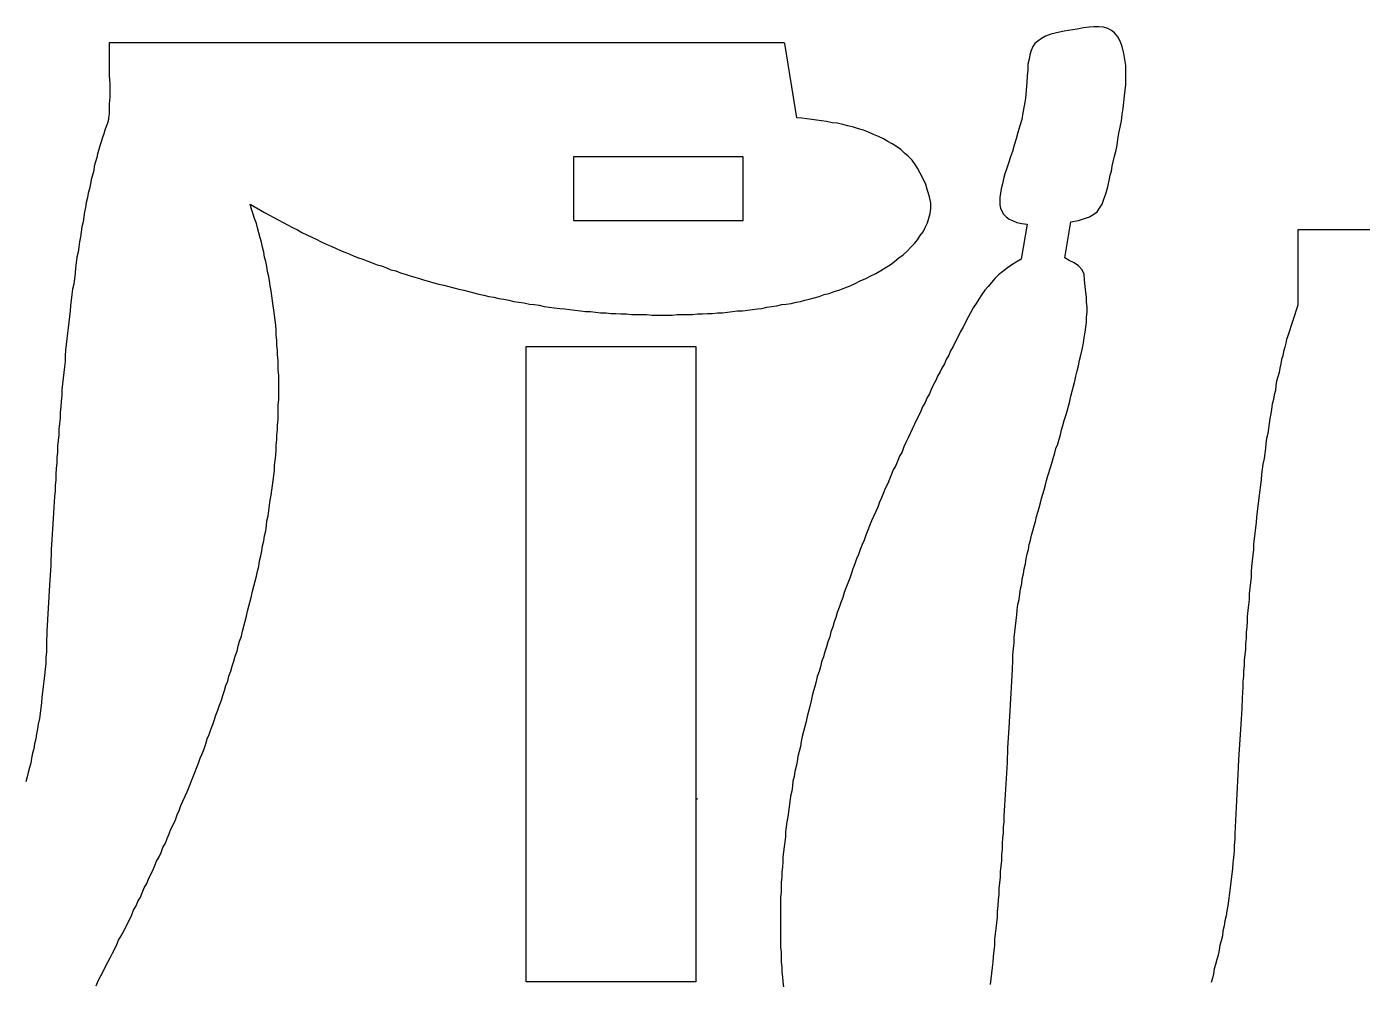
# Model space of a CAD drawing. Extents: x 11 to 591, y 39 to 419.
# Drawn here: x 71.6 to 125.2, y 71 to 109.3 of the extents above; entities that cross this region are included whole.
import ezdxf

# ---------------------------------------------------------------- set-up
doc = ezdxf.new("R2010")
doc.units = 0
doc.layers.get('0').update_dxf_attribs({"linetype": 'CONTINUOUS'})

msp = doc.modelspace()

# ---------------------------------------------------------------- linework, layer by layer
at = {"color": 3}
for p, q in [((114.390419, 109.305266), (114.190419, 109.280266)), ((114.590419, 109.305266), (114.390419, 109.305266)), ((114.765419, 109.280266), (114.590419, 109.305266)), ((112.290419, 108.830266), (112.140419, 108.730266)), ((112.440419, 108.930266), (112.290419, 108.830266)), ((112.665419, 109.005266), (112.440419, 108.930266)), ((112.890419, 109.055266), (112.665419, 109.005266)), ((113.190419, 109.130266), (112.890419, 109.055266)), ((113.715419, 109.205266), (113.190419, 109.130266)), ((113.965419, 109.255266), (113.715419, 109.205266)), ((114.190419, 109.280266), (113.965419, 109.255266)), ((114.940419, 109.230266), (114.765419, 109.280266)), ((115.090419, 109.155266), (114.940419, 109.230266)), ((115.215419, 109.055266), (115.090419, 109.155266)), ((115.340419, 108.905266), (115.215419, 109.055266)), ((115.440419, 108.730266), (115.340419, 108.905266)), ((101.965419, 108.655266), (74.890419, 108.655266)), ((74.890419, 108.655266), (74.890419, 108.530266)), ((74.890419, 108.530266), (74.890419, 108.355266)), ((74.890419, 108.355266), (74.890419, 107.905266)), ((101.990419, 108.630266), (101.965419, 108.655266)), ((102.465419, 105.655266), (101.990419, 108.630266)), ((111.865419, 108.355266), (111.815419, 108.180266)), ((111.940419, 108.505266), (111.865419, 108.355266)), ((112.015419, 108.630266), (111.940419, 108.505266)), ((112.140419, 108.730266), (112.015419, 108.630266)), ((115.515419, 108.505266), (115.440419, 108.730266)), ((115.590419, 108.230266), (115.515419, 108.505266)), ((115.640419, 107.905266), (115.590419, 108.230266)), ((74.890419, 107.905266), (74.890419, 107.630266)), ((111.790419, 108.005266), (111.740419, 107.805266)), ((111.740419, 107.805266), (111.740419, 107.580266)), ((111.815419, 108.180266), (111.790419, 108.005266)), ((115.665419, 107.755266), (115.640419, 107.905266)), ((115.665419, 107.580266), (115.665419, 107.755266)), ((74.890419, 107.630266), (74.890419, 107.330266)), ((74.890419, 107.330266), (74.915419, 107.030266)), ((111.715419, 107.330266), (111.690419, 107.055266)), ((111.740419, 107.580266), (111.715419, 107.330266)), ((115.665419, 107.405266), (115.665419, 107.580266)), ((115.665419, 107.205266), (115.665419, 107.405266)), ((115.665419, 106.980266), (115.665419, 107.205266)), ((74.915419, 107.030266), (74.915419, 106.755266)), ((74.915419, 106.755266), (74.915419, 106.480266)), ((111.665419, 106.755266), (111.640419, 106.430266)), ((111.690419, 107.055266), (111.665419, 106.755266)), ((115.615419, 106.530266), (115.640419, 106.755266)), ((115.640419, 106.755266), (115.665419, 106.980266)), ((74.915419, 106.480266), (74.890419, 106.205266)), ((74.890419, 106.205266), (74.890419, 105.980266)), ((111.590419, 106.130266), (111.540419, 105.855266)), ((111.640419, 106.430266), (111.590419, 106.130266)), ((115.565419, 106.030266), (115.590419, 106.280266)), ((115.590419, 106.280266), (115.615419, 106.530266)), ((74.865419, 105.580266), (74.815419, 105.430266)), ((74.890419, 105.805266), (74.865419, 105.655266)), ((74.865419, 105.655266), (74.865419, 105.580266)), ((74.890419, 105.980266), (74.890419, 105.805266)), ((102.665419, 105.630266), (102.465419, 105.655266)), ((102.865419, 105.605266), (102.665419, 105.630266)), ((103.065419, 105.580266), (102.865419, 105.605266)), ((103.265419, 105.555266), (103.065419, 105.580266)), ((103.465419, 105.530266), (103.265419, 105.555266)), ((111.490419, 105.580266), (111.415419, 105.330266)), ((111.540419, 105.855266), (111.490419, 105.580266)), ((115.490419, 105.530266), (115.515419, 105.780266)), ((115.515419, 105.780266), (115.565419, 106.030266)), ((74.715419, 105.155266), (74.665419, 105.005266)), ((74.765419, 105.305266), (74.715419, 105.155266)), ((74.815419, 105.430266), (74.765419, 105.305266)), ((103.665419, 105.505266), (103.465419, 105.530266)), ((103.890419, 105.455266), (103.665419, 105.505266)), ((104.090419, 105.430266), (103.890419, 105.455266)), ((104.315419, 105.380266), (104.090419, 105.430266)), ((104.515419, 105.330266), (104.315419, 105.380266)), ((104.740419, 105.280266), (104.515419, 105.330266)), ((104.940419, 105.205266), (104.740419, 105.280266)), ((105.140419, 105.155266), (104.940419, 105.205266)), ((105.340419, 105.080266), (105.140419, 105.155266)), ((105.540419, 104.980266), (105.340419, 105.080266)), ((111.340419, 105.055266), (111.265419, 104.805266)), ((111.415419, 105.330266), (111.340419, 105.055266)), ((115.340419, 104.780266), (115.390419, 105.030266)), ((115.390419, 105.030266), (115.440419, 105.280266)), ((115.440419, 105.280266), (115.490419, 105.530266)), ((74.515419, 104.530266), (74.465419, 104.380266)), ((74.565419, 104.680266), (74.515419, 104.530266)), ((74.615419, 104.855266), (74.565419, 104.680266)), ((74.665419, 105.005266), (74.615419, 104.855266)), ((105.740419, 104.905266), (105.540419, 104.980266)), ((105.940419, 104.805266), (105.740419, 104.905266)), ((106.115419, 104.705266), (105.940419, 104.805266)), ((106.290419, 104.605266), (106.115419, 104.705266)), ((106.465419, 104.505266), (106.290419, 104.605266)), ((106.640419, 104.380266), (106.465419, 104.505266)), ((111.190419, 104.555266), (111.115419, 104.305266)), ((111.265419, 104.805266), (111.190419, 104.555266)), ((115.265419, 104.305266), (115.315419, 104.555266)), ((115.315419, 104.555266), (115.340419, 104.780266)), ((74.390419, 104.055266), (74.340419, 103.880266)), ((74.415419, 104.205266), (74.390419, 104.055266)), ((74.465419, 104.380266), (74.415419, 104.205266)), ((106.790419, 104.230266), (106.640419, 104.380266)), ((106.940419, 104.105266), (106.790419, 104.230266)), ((107.090419, 103.955266), (106.940419, 104.105266)), ((107.215419, 103.780266), (107.090419, 103.955266)), ((111.040419, 104.080266), (110.965419, 103.830266)), ((111.115419, 104.305266), (111.040419, 104.080266)), ((115.165419, 103.880266), (115.215419, 104.105266)), ((115.215419, 104.105266), (115.265419, 104.305266)), ((74.265419, 103.530266), (74.215419, 103.355266)), ((74.290419, 103.705266), (74.265419, 103.530266)), ((74.340419, 103.880266), (74.290419, 103.705266)), ((107.315419, 103.630266), (107.215419, 103.780266)), ((107.415419, 103.430266), (107.315419, 103.630266)), ((107.540419, 103.205266), (107.415419, 103.430266)), ((110.815419, 103.405266), (110.765419, 103.205266)), ((110.890419, 103.630266), (110.815419, 103.405266)), ((110.965419, 103.830266), (110.890419, 103.630266)), ((115.040419, 103.355266), (115.090419, 103.505266)), ((115.090419, 103.505266), (115.115419, 103.705266)), ((115.115419, 103.705266), (115.165419, 103.880266)), ((74.140419, 103.005266), (74.090419, 102.805266)), ((74.165419, 103.180266), (74.140419, 103.005266)), ((74.215419, 103.355266), (74.165419, 103.180266)), ((107.640419, 102.980266), (107.540419, 103.205266)), ((107.715419, 102.730266), (107.640419, 102.980266)), ((110.715419, 103.005266), (110.665419, 102.805266)), ((110.765419, 103.205266), (110.715419, 103.005266)), ((114.865419, 102.605266), (114.940419, 102.880266)), ((114.940419, 102.880266), (115.015419, 103.205266)), ((115.015419, 103.205266), (115.040419, 103.355266)), ((74.015419, 102.455266), (73.965419, 102.255266)), ((74.040419, 102.630266), (74.015419, 102.455266)), ((74.090419, 102.805266), (74.040419, 102.630266)), ((107.790419, 102.480266), (107.715419, 102.730266)), ((107.840419, 102.230266), (107.790419, 102.480266)), ((110.640419, 102.630266), (110.615419, 102.455266)), ((110.615419, 102.455266), (110.615419, 102.305266)), ((110.665419, 102.805266), (110.640419, 102.630266)), ((114.715419, 102.180266), (114.790419, 102.380266)), ((114.790419, 102.380266), (114.865419, 102.605266)), ((73.890419, 101.880266), (73.865419, 101.680266)), ((73.940419, 102.055266), (73.890419, 101.880266)), ((73.965419, 102.255266), (73.940419, 102.055266)), ((80.590419, 101.980266), (80.540419, 102.180266)), ((80.540419, 102.180266), (81.115419, 101.855266)), ((80.665419, 101.780266), (80.590419, 101.980266)), ((81.115419, 101.855266), (81.290419, 101.755266)), ((107.765419, 101.630266), (107.815419, 101.805266)), ((107.815419, 101.805266), (107.840419, 102.005266)), ((107.840419, 102.005266), (107.840419, 102.230266)), ((110.615419, 102.305266), (110.615419, 102.155266)), ((110.615419, 102.155266), (110.640419, 102.030266)), ((110.640419, 102.030266), (110.690419, 101.905266)), ((110.690419, 101.905266), (110.765419, 101.780266)), ((114.390419, 101.780266), (114.515419, 101.880266)), ((114.515419, 101.880266), (114.615419, 102.030266)), ((114.615419, 102.030266), (114.715419, 102.180266)), ((73.790419, 101.280266), (73.765419, 101.080266)), ((73.840419, 101.480266), (73.790419, 101.280266)), ((73.865419, 101.680266), (73.840419, 101.480266)), ((80.715419, 101.605266), (80.665419, 101.780266)), ((80.790419, 101.405266), (80.715419, 101.605266)), ((80.840419, 101.230266), (80.790419, 101.405266)), ((81.290419, 101.755266), (81.490419, 101.655266)), ((81.490419, 101.655266), (81.665419, 101.555266)), ((81.665419, 101.555266), (81.865419, 101.455266)), ((81.865419, 101.455266), (82.040419, 101.355266)), ((82.040419, 101.355266), (82.240419, 101.255266)), ((107.615419, 101.255266), (107.715419, 101.430266)), ((107.715419, 101.430266), (107.765419, 101.630266)), ((110.765419, 101.780266), (110.865419, 101.680266)), ((110.865419, 101.680266), (110.990419, 101.580266)), ((110.990419, 101.580266), (111.115419, 101.530266)), ((111.115419, 101.530266), (111.290419, 101.455266)), ((111.290419, 101.455266), (111.490419, 101.405266)), ((111.715419, 101.380266), (111.465419, 99.980266)), ((111.490419, 101.405266), (111.715419, 101.380266)), ((113.215419, 100.030266), (113.465419, 101.480266)), ((113.465419, 101.480266), (113.765419, 101.530266)), ((113.765419, 101.530266), (114.015419, 101.605266)), ((114.015419, 101.605266), (114.215419, 101.680266)), ((114.215419, 101.680266), (114.390419, 101.780266)), ((73.740419, 100.880266), (73.690419, 100.680266)), ((73.765419, 101.080266), (73.740419, 100.880266)), ((80.890419, 101.030266), (80.840419, 101.230266)), ((80.940419, 100.830266), (80.890419, 101.030266)), ((80.990419, 100.655266), (80.940419, 100.830266)), ((82.240419, 101.255266), (82.440419, 101.155266)), ((82.440419, 101.155266), (82.615419, 101.055266)), ((82.615419, 101.055266), (82.815419, 100.955266)), ((82.815419, 100.955266), (83.015419, 100.855266)), ((83.015419, 100.855266), (83.190419, 100.780266)), ((83.190419, 100.780266), (83.390419, 100.680266)), ((107.190419, 100.605266), (107.315419, 100.755266)), ((107.315419, 100.755266), (107.415419, 100.930266)), ((107.415419, 100.930266), (107.540419, 101.080266)), ((107.540419, 101.080266), (107.615419, 101.255266)), ((129.740419, 101.155266), (122.565419, 101.155266)), ((122.565419, 101.155266), (122.565419, 98.130266)), ((73.640419, 100.255266), (73.590419, 100.055266)), ((73.665419, 100.455266), (73.640419, 100.255266)), ((73.690419, 100.680266), (73.665419, 100.455266)), ((81.040419, 100.455266), (80.990419, 100.655266)), ((81.090419, 100.255266), (81.040419, 100.455266)), ((81.115419, 100.055266), (81.090419, 100.255266)), ((83.390419, 100.680266), (83.590419, 100.580266)), ((83.590419, 100.580266), (83.790419, 100.505266)), ((83.790419, 100.505266), (83.990419, 100.405266)), ((83.990419, 100.405266), (84.165419, 100.330266)), ((84.165419, 100.330266), (84.340419, 100.255266)), ((84.340419, 100.255266), (84.540419, 100.180266)), ((106.740419, 100.155266), (106.890419, 100.305266)), ((106.890419, 100.305266), (107.040419, 100.455266)), ((107.040419, 100.455266), (107.190419, 100.605266)), ((73.565419, 99.830266), (73.540419, 99.630266)), ((73.590419, 100.055266), (73.565419, 99.830266)), ((81.165419, 99.880266), (81.115419, 100.055266)), ((81.215419, 99.680266), (81.165419, 99.880266)), ((81.240419, 99.480266), (81.215419, 99.680266)), ((84.540419, 100.180266), (84.715419, 100.105266)), ((84.715419, 100.105266), (84.890419, 100.030266)), ((84.890419, 100.030266), (85.065419, 99.980266)), ((85.065419, 99.980266), (85.265419, 99.905266)), ((85.265419, 99.905266), (85.440419, 99.830266)), ((85.440419, 99.830266), (85.640419, 99.755266)), ((85.640419, 99.755266), (85.815419, 99.705266)), ((85.815419, 99.705266), (86.015419, 99.630266)), ((106.015419, 99.630266), (106.215419, 99.755266)), ((106.215419, 99.755266), (106.390419, 99.880266)), ((106.390419, 99.880266), (106.565419, 100.030266)), ((106.565419, 100.030266), (106.740419, 100.155266)), ((111.090419, 99.755266), (110.915419, 99.630266)), ((111.265419, 99.855266), (111.090419, 99.755266)), ((111.465419, 99.980266), (111.265419, 99.855266)), ((113.390419, 99.930266), (113.215419, 100.030266)), ((113.590419, 99.830266), (113.390419, 99.930266)), ((113.765419, 99.705266), (113.590419, 99.830266)), ((113.915419, 99.555266), (113.765419, 99.705266)), ((73.490419, 99.205266), (73.465419, 98.980266)), ((73.515419, 99.405266), (73.490419, 99.205266)), ((73.540419, 99.630266), (73.515419, 99.405266)), ((81.290419, 99.280266), (81.240419, 99.480266)), ((81.315419, 99.105266), (81.290419, 99.280266)), ((86.015419, 99.630266), (86.190419, 99.555266)), ((86.190419, 99.555266), (86.390419, 99.505266)), ((86.390419, 99.505266), (86.565419, 99.430266)), ((86.565419, 99.430266), (86.765419, 99.380266)), ((86.765419, 99.380266), (86.965419, 99.305266)), ((86.965419, 99.305266), (87.140419, 99.255266)), ((87.140419, 99.255266), (87.340419, 99.205266)), ((87.340419, 99.205266), (87.540419, 99.130266)), ((87.540419, 99.130266), (87.740419, 99.080266)), ((105.015419, 99.105266), (105.240419, 99.205266)), ((105.240419, 99.205266), (105.440419, 99.305266)), ((105.440419, 99.305266), (105.640419, 99.405266)), ((105.640419, 99.405266), (105.840419, 99.530266)), ((105.840419, 99.530266), (106.015419, 99.630266)), ((110.415419, 99.205266), (110.290419, 99.055266)), ((110.565419, 99.355266), (110.415419, 99.205266)), ((110.740419, 99.480266), (110.565419, 99.355266)), ((110.915419, 99.630266), (110.740419, 99.480266)), ((113.990419, 99.380266), (113.915419, 99.555266)), ((114.015419, 99.130266), (113.990419, 99.380266)), ((114.040419, 98.880266), (114.015419, 99.130266)), ((73.415419, 98.780266), (73.390419, 98.555266)), ((73.465419, 98.980266), (73.415419, 98.780266)), ((81.340419, 98.905266), (81.315419, 99.105266)), ((81.390419, 98.705266), (81.340419, 98.905266)), ((81.415419, 98.505266), (81.390419, 98.705266)), ((87.740419, 99.080266), (87.915419, 99.030266)), ((87.915419, 99.030266), (88.115419, 98.980266)), ((88.115419, 98.980266), (88.315419, 98.930266)), ((88.315419, 98.930266), (88.515419, 98.880266)), ((88.515419, 98.880266), (88.715419, 98.830266)), ((88.715419, 98.830266), (88.915419, 98.780266)), ((88.915419, 98.780266), (89.115419, 98.730266)), ((89.115419, 98.730266), (89.315419, 98.680266)), ((89.315419, 98.680266), (89.515419, 98.630266)), ((89.515419, 98.630266), (89.715419, 98.580266)), ((89.715419, 98.580266), (89.915419, 98.530266)), ((103.565419, 98.555266), (103.765419, 98.605266)), ((103.765419, 98.605266), (103.965419, 98.680266)), ((103.965419, 98.680266), (104.190419, 98.755266)), ((104.190419, 98.755266), (104.390419, 98.830266)), ((104.390419, 98.830266), (104.615419, 98.905266)), ((104.615419, 98.905266), (104.815419, 99.005266)), ((104.815419, 99.005266), (105.015419, 99.105266)), ((110.015419, 98.730266), (109.890419, 98.555266)), ((110.140419, 98.880266), (110.015419, 98.730266)), ((110.290419, 99.055266), (110.140419, 98.880266)), ((114.065419, 98.655266), (114.040419, 98.880266)), ((114.090419, 98.455266), (114.065419, 98.655266)), ((73.340419, 98.105266), (73.315419, 97.905266)), ((73.365419, 98.330266), (73.340419, 98.105266)), ((73.390419, 98.555266), (73.365419, 98.330266)), ((81.440419, 98.305266), (81.415419, 98.505266)), ((81.465419, 98.105266), (81.440419, 98.305266)), ((81.490419, 97.930266), (81.465419, 98.105266)), ((89.915419, 98.530266), (90.115419, 98.480266)), ((90.115419, 98.480266), (90.315419, 98.455266)), ((90.315419, 98.455266), (90.515419, 98.405266)), ((90.515419, 98.405266), (90.715419, 98.380266)), ((90.715419, 98.380266), (90.915419, 98.330266)), ((90.915419, 98.330266), (91.115419, 98.280266)), ((91.115419, 98.280266), (91.315419, 98.255266)), ((91.315419, 98.255266), (91.515419, 98.230266)), ((91.515419, 98.230266), (91.740419, 98.180266)), ((91.740419, 98.180266), (91.940419, 98.155266)), ((91.940419, 98.155266), (92.140419, 98.130266)), ((92.140419, 98.130266), (92.340419, 98.080266)), ((92.340419, 98.080266), (92.540419, 98.055266)), ((92.540419, 98.055266), (92.740419, 98.030266)), ((101.065419, 98.005266), (101.265419, 98.055266)), ((101.265419, 98.055266), (101.465419, 98.080266)), ((101.465419, 98.080266), (101.665419, 98.105266)), ((101.665419, 98.105266), (101.865419, 98.155266)), ((101.865419, 98.155266), (102.040419, 98.180266)), ((102.040419, 98.180266), (102.240419, 98.205266)), ((102.240419, 98.205266), (102.440419, 98.255266)), ((102.440419, 98.255266), (102.615419, 98.280266)), ((102.615419, 98.280266), (102.790419, 98.330266)), ((102.790419, 98.330266), (102.965419, 98.380266)), ((102.965419, 98.380266), (103.165419, 98.430266)), ((103.165419, 98.430266), (103.365419, 98.480266)), ((103.365419, 98.480266), (103.565419, 98.555266)), ((109.665419, 98.205266), (109.540419, 98.030266)), ((109.765419, 98.380266), (109.665419, 98.205266)), ((109.890419, 98.555266), (109.765419, 98.380266)), ((114.090419, 98.255266), (114.090419, 98.455266)), ((114.115419, 98.055266), (114.090419, 98.255266)), ((114.115419, 97.855266), (114.115419, 98.055266)), ((122.565419, 98.130266), (122.165419, 96.905266)), ((73.290419, 97.680266), (73.265419, 97.455266)), ((73.315419, 97.905266), (73.290419, 97.680266)), ((81.515419, 97.730266), (81.490419, 97.930266)), ((81.540419, 97.530266), (81.515419, 97.730266)), ((81.565419, 97.330266), (81.540419, 97.530266)), ((92.740419, 98.030266), (92.965419, 98.005266)), ((92.965419, 98.005266), (93.165419, 97.980266)), ((93.165419, 97.980266), (93.365419, 97.955266)), ((93.365419, 97.955266), (93.565419, 97.930266)), ((93.565419, 97.930266), (93.790419, 97.905266)), ((93.790419, 97.905266), (93.990419, 97.880266)), ((93.990419, 97.880266), (94.190419, 97.880266)), ((94.190419, 97.880266), (94.390419, 97.855266)), ((94.390419, 97.855266), (94.590419, 97.830266)), ((94.590419, 97.830266), (94.815419, 97.830266)), ((94.815419, 97.830266), (95.015419, 97.805266)), ((95.015419, 97.805266), (95.215419, 97.805266)), ((95.215419, 97.805266), (95.415419, 97.780266)), ((95.415419, 97.780266), (95.640419, 97.780266)), ((95.640419, 97.780266), (95.840419, 97.755266)), ((95.840419, 97.755266), (96.040419, 97.755266)), ((96.040419, 97.755266), (96.240419, 97.755266)), ((96.240419, 97.755266), (96.440419, 97.755266)), ((96.440419, 97.755266), (96.665419, 97.730266)), ((96.665419, 97.730266), (96.865419, 97.730266)), ((96.865419, 97.730266), (97.065419, 97.730266)), ((97.065419, 97.730266), (97.265419, 97.730266)), ((97.265419, 97.730266), (97.465419, 97.730266)), ((97.465419, 97.730266), (97.665419, 97.755266)), ((97.665419, 97.755266), (97.890419, 97.755266)), ((97.890419, 97.755266), (98.090419, 97.755266)), ((98.090419, 97.755266), (98.290419, 97.755266)), ((98.290419, 97.755266), (98.490419, 97.780266)), ((98.490419, 97.780266), (98.690419, 97.780266)), ((98.690419, 97.780266), (98.890419, 97.805266)), ((98.890419, 97.805266), (99.090419, 97.805266)), ((99.090419, 97.805266), (99.290419, 97.830266)), ((99.290419, 97.830266), (99.490419, 97.830266)), ((99.490419, 97.830266), (99.690419, 97.855266)), ((99.690419, 97.855266), (99.890419, 97.880266)), ((99.890419, 97.880266), (100.090419, 97.905266)), ((100.090419, 97.905266), (100.290419, 97.905266)), ((100.290419, 97.905266), (100.490419, 97.930266)), ((100.490419, 97.930266), (100.690419, 97.955266)), ((100.690419, 97.955266), (100.890419, 97.980266)), ((100.890419, 97.980266), (101.065419, 98.005266)), ((109.340419, 97.655266), (109.240419, 97.455266)), ((109.440419, 97.830266), (109.340419, 97.655266)), ((109.540419, 98.030266), (109.440419, 97.830266)), ((114.090419, 97.655266), (114.115419, 97.855266)), ((114.090419, 97.455266), (114.090419, 97.655266)), ((73.215419, 97.005266), (73.190419, 96.780266)), ((73.240419, 97.230266), (73.215419, 97.005266)), ((73.265419, 97.455266), (73.240419, 97.230266)), ((81.590419, 97.130266), (81.565419, 97.330266)), ((81.590419, 96.930266), (81.590419, 97.130266)), ((109.040419, 97.080266), (108.940419, 96.880266)), ((109.140419, 97.255266), (109.040419, 97.080266)), ((109.240419, 97.455266), (109.140419, 97.255266)), ((113.990419, 96.830266), (114.040419, 97.055266)), ((114.040419, 97.055266), (114.065419, 97.255266)), ((114.065419, 97.255266), (114.090419, 97.455266)), ((73.165419, 96.555266), (73.140419, 96.330266)), ((73.190419, 96.780266), (73.165419, 96.555266)), ((81.615419, 96.730266), (81.590419, 96.930266)), ((81.615419, 96.530266), (81.615419, 96.730266)), ((81.640419, 96.330266), (81.615419, 96.530266)), ((91.615419, 70.980266), (91.615419, 96.480266)), ((91.615419, 96.480266), (98.415419, 96.480266)), ((98.415419, 96.480266), (98.415419, 70.980266)), ((108.740419, 96.480266), (108.640419, 96.305266)), ((108.840419, 96.680266), (108.740419, 96.480266)), ((108.940419, 96.880266), (108.840419, 96.680266)), ((113.915419, 96.355266), (113.965419, 96.605266)), ((113.965419, 96.605266), (113.990419, 96.830266)), ((122.040419, 96.455266), (121.990419, 96.280266)), ((122.090419, 96.605266), (122.040419, 96.455266)), ((122.115419, 96.755266), (122.090419, 96.605266)), ((122.165419, 96.905266), (122.115419, 96.755266)), ((73.140419, 96.330266), (73.115419, 96.105266)), ((73.115419, 96.105266), (73.115419, 95.880266)), ((81.640419, 96.130266), (81.640419, 96.330266)), ((81.665419, 95.930266), (81.640419, 96.130266)), ((81.665419, 95.730266), (81.665419, 95.930266)), ((108.465419, 95.955266), (108.390419, 95.780266)), ((108.565419, 96.130266), (108.465419, 95.955266)), ((108.640419, 96.305266), (108.565419, 96.130266)), ((113.765419, 95.705266), (113.815419, 95.930266)), ((113.815419, 95.930266), (113.865419, 96.130266)), ((113.865419, 96.130266), (113.915419, 96.355266)), ((121.915419, 95.955266), (121.890419, 95.780266)), ((121.965419, 96.105266), (121.915419, 95.955266)), ((121.990419, 96.280266), (121.965419, 96.105266)), ((73.065419, 95.430266), (73.040419, 95.205266)), ((73.090419, 95.655266), (73.065419, 95.430266)), ((73.115419, 95.880266), (73.090419, 95.655266)), ((81.665419, 95.530266), (81.665419, 95.730266)), ((81.690419, 95.330266), (81.665419, 95.530266)), ((108.215419, 95.455266), (108.115419, 95.280266)), ((108.290419, 95.605266), (108.215419, 95.455266)), ((108.390419, 95.780266), (108.290419, 95.605266)), ((113.665419, 95.280266), (113.715419, 95.505266)), ((113.715419, 95.505266), (113.765419, 95.705266)), ((121.815419, 95.430266), (121.765419, 95.255266)), ((121.840419, 95.605266), (121.815419, 95.430266)), ((121.890419, 95.780266), (121.840419, 95.605266)), ((73.015419, 94.980266), (72.990419, 94.730266)), ((73.040419, 95.205266), (73.015419, 94.980266)), ((81.690419, 95.130266), (81.690419, 95.330266)), ((81.690419, 94.930266), (81.690419, 95.130266)), ((81.690419, 94.730266), (81.690419, 94.930266)), ((107.940419, 94.930266), (107.865419, 94.755266)), ((108.040419, 95.105266), (107.940419, 94.930266)), ((108.115419, 95.280266), (108.040419, 95.105266)), ((113.515419, 94.680266), (113.565419, 94.880266)), ((113.565419, 94.880266), (113.615419, 95.080266)), ((113.615419, 95.080266), (113.665419, 95.280266)), ((121.690419, 94.905266), (121.665419, 94.705266)), ((121.715419, 95.080266), (121.690419, 94.905266)), ((121.765419, 95.255266), (121.715419, 95.080266)), ((72.990419, 94.505266), (72.965419, 94.280266)), ((72.990419, 94.730266), (72.990419, 94.505266)), ((81.665419, 94.130266), (81.690419, 94.330266)), ((81.690419, 94.530266), (81.690419, 94.730266)), ((81.690419, 94.330266), (81.690419, 94.530266)), ((107.690419, 94.405266), (107.615419, 94.230266)), ((107.790419, 94.580266), (107.690419, 94.405266)), ((107.865419, 94.755266), (107.790419, 94.580266)), ((113.415419, 94.280266), (113.465419, 94.480266)), ((113.465419, 94.480266), (113.515419, 94.680266)), ((121.590419, 94.355266), (121.540419, 94.155266)), ((121.615419, 94.530266), (121.590419, 94.355266)), ((121.665419, 94.705266), (121.615419, 94.530266)), ((72.940419, 94.055266), (72.915419, 93.830266)), ((72.915419, 93.830266), (72.915419, 93.605266)), ((72.965419, 94.280266), (72.940419, 94.055266)), ((81.665419, 93.930266), (81.665419, 94.130266)), ((81.665419, 93.730266), (81.665419, 93.930266)), ((107.440419, 93.880266), (107.365419, 93.705266)), ((107.515419, 94.055266), (107.440419, 93.880266)), ((107.615419, 94.230266), (107.515419, 94.055266)), ((113.265419, 93.705266), (113.315419, 93.880266)), ((113.315419, 93.880266), (113.365419, 94.080266)), ((113.365419, 94.080266), (113.415419, 94.280266)), ((121.490419, 93.780266), (121.440419, 93.580266)), ((121.515419, 93.955266), (121.490419, 93.780266)), ((121.540419, 94.155266), (121.515419, 93.955266)), ((72.890419, 93.380266), (72.865419, 93.155266)), ((72.915419, 93.605266), (72.890419, 93.380266)), ((81.640419, 93.330266), (81.665419, 93.530266)), ((81.640419, 93.130266), (81.640419, 93.330266)), ((81.665419, 93.530266), (81.665419, 93.730266)), ((107.190419, 93.355266), (107.090419, 93.155266)), ((107.265419, 93.530266), (107.190419, 93.355266)), ((107.365419, 93.705266), (107.265419, 93.530266)), ((113.090419, 93.130266), (113.140419, 93.305266)), ((113.140419, 93.305266), (113.190419, 93.505266)), ((113.190419, 93.505266), (113.265419, 93.705266)), ((121.415419, 93.380266), (121.390419, 93.180266)), ((121.440419, 93.580266), (121.415419, 93.380266)), ((72.840419, 92.705266), (72.815419, 92.480266)), ((72.865419, 92.930266), (72.840419, 92.705266)), ((72.865419, 93.155266), (72.865419, 92.930266)), ((81.590419, 92.530266), (81.615419, 92.730266)), ((81.615419, 92.930266), (81.640419, 93.130266)), ((81.615419, 92.730266), (81.615419, 92.930266)), ((106.940419, 92.805266), (106.840419, 92.630266)), ((107.015419, 92.980266), (106.940419, 92.805266)), ((107.090419, 93.155266), (107.015419, 92.980266)), ((112.940419, 92.555266), (112.990419, 92.755266)), ((112.990419, 92.755266), (113.040419, 92.930266)), ((113.040419, 92.930266), (113.090419, 93.130266)), ((121.315419, 92.780266), (121.290419, 92.580266)), ((121.365419, 92.980266), (121.315419, 92.780266)), ((121.390419, 93.180266), (121.365419, 92.980266)), ((72.815419, 92.230266), (72.790419, 92.005266)), ((72.815419, 92.480266), (72.815419, 92.230266)), ((81.565419, 92.105266), (81.590419, 92.330266)), ((81.590419, 92.330266), (81.590419, 92.530266)), ((106.690419, 92.255266), (106.590419, 92.080266)), ((106.765419, 92.455266), (106.690419, 92.255266)), ((106.840419, 92.630266), (106.765419, 92.455266)), ((112.665419, 91.655266), (112.815419, 92.205266)), ((112.815419, 92.205266), (112.865419, 92.380266)), ((112.865419, 92.380266), (112.940419, 92.555266)), ((121.240419, 92.180266), (121.215419, 91.980266)), ((121.265419, 92.380266), (121.240419, 92.180266)), ((121.290419, 92.580266), (121.265419, 92.380266)), ((72.790419, 91.805266), (72.765419, 91.580266)), ((72.790419, 92.005266), (72.790419, 91.805266)), ((81.515419, 91.705266), (81.540419, 91.905266)), ((81.515419, 91.505266), (81.515419, 91.705266)), ((81.540419, 91.905266), (81.565419, 92.105266)), ((106.440419, 91.705266), (106.340419, 91.530266)), ((106.515419, 91.905266), (106.440419, 91.705266)), ((106.590419, 92.080266), (106.515419, 91.905266)), ((112.540419, 91.280266), (112.665419, 91.655266)), ((121.165419, 91.755266), (121.140419, 91.555266)), ((121.215419, 91.980266), (121.165419, 91.755266)), ((72.740419, 91.130266), (72.715419, 90.905266)), ((72.765419, 91.580266), (72.740419, 91.355266)), ((72.740419, 91.355266), (72.740419, 91.130266)), ((81.440419, 90.905266), (81.465419, 91.105266)), ((81.465419, 91.105266), (81.490419, 91.305266)), ((81.490419, 91.305266), (81.515419, 91.505266)), ((106.190419, 91.155266), (106.115419, 90.980266)), ((106.265419, 91.355266), (106.190419, 91.155266)), ((106.340419, 91.530266), (106.265419, 91.355266)), ((112.440419, 90.930266), (112.490419, 91.105266)), ((112.490419, 91.105266), (112.540419, 91.280266)), ((121.090419, 91.130266), (121.065419, 90.930266)), ((121.115419, 91.355266), (121.090419, 91.130266)), ((121.140419, 91.555266), (121.115419, 91.355266)), ((72.715419, 90.680266), (72.690419, 90.455266)), ((72.715419, 90.905266), (72.715419, 90.680266)), ((81.390419, 90.505266), (81.415419, 90.705266)), ((81.415419, 90.705266), (81.440419, 90.905266)), ((105.940419, 90.605266), (105.865419, 90.405266)), ((106.015419, 90.780266), (105.940419, 90.605266)), ((106.115419, 90.980266), (106.015419, 90.780266)), ((112.290419, 90.380266), (112.340419, 90.555266)), ((112.340419, 90.555266), (112.390419, 90.730266)), ((112.390419, 90.730266), (112.440419, 90.930266)), ((121.040419, 90.705266), (121.015419, 90.505266)), ((121.065419, 90.930266), (121.040419, 90.705266)), ((72.665419, 90.030266), (72.640419, 89.580266)), ((72.690419, 90.455266), (72.665419, 90.030266)), ((81.290419, 89.880266), (81.315419, 90.105266)), ((81.315419, 90.105266), (81.340419, 90.305266)), ((81.340419, 90.305266), (81.390419, 90.505266)), ((105.715419, 90.030266), (105.640419, 89.855266)), ((105.790419, 90.230266), (105.715419, 90.030266)), ((105.865419, 90.405266), (105.790419, 90.230266)), ((112.190419, 90.005266), (112.240419, 90.205266)), ((112.240419, 90.205266), (112.290419, 90.380266)), ((120.965419, 90.080266), (120.940419, 89.855266)), ((120.990419, 90.280266), (120.965419, 90.080266)), ((121.015419, 90.505266), (120.990419, 90.280266)), ((72.640419, 89.580266), (72.615419, 89.155266)), ((81.190419, 89.280266), (81.215419, 89.480266)), ((81.215419, 89.480266), (81.265419, 89.680266)), ((81.265419, 89.680266), (81.290419, 89.880266)), ((105.465419, 89.480266), (105.390419, 89.280266)), ((105.540419, 89.655266), (105.465419, 89.480266)), ((105.640419, 89.855266), (105.540419, 89.655266)), ((112.040419, 89.455266), (112.090419, 89.655266)), ((112.090419, 89.655266), (112.140419, 89.830266)), ((112.140419, 89.830266), (112.190419, 90.005266)), ((120.915419, 89.630266), (120.890419, 89.430266)), ((120.940419, 89.855266), (120.915419, 89.630266)), ((72.615419, 89.155266), (72.590419, 88.730266)), ((81.115419, 88.880266), (81.165419, 89.080266)), ((81.165419, 89.080266), (81.190419, 89.280266)), ((105.315419, 89.105266), (105.240419, 88.905266)), ((105.390419, 89.280266), (105.315419, 89.105266)), ((111.890419, 88.905266), (111.940419, 89.080266)), ((111.940419, 89.080266), (111.990419, 89.280266)), ((111.990419, 89.280266), (112.040419, 89.455266)), ((120.840419, 88.980266), (120.815419, 88.755266)), ((120.865419, 89.205266), (120.840419, 88.980266)), ((120.890419, 89.430266), (120.865419, 89.205266)), ((72.590419, 88.730266), (72.565419, 88.330266)), ((81.015419, 88.280266), (81.040419, 88.480266)), ((81.040419, 88.480266), (81.090419, 88.680266)), ((81.090419, 88.680266), (81.115419, 88.880266)), ((105.090419, 88.530266), (105.015419, 88.330266)), ((105.165419, 88.705266), (105.090419, 88.530266)), ((105.240419, 88.905266), (105.165419, 88.705266)), ((111.765419, 88.330266), (111.790419, 88.530266)), ((111.790419, 88.530266), (111.840419, 88.705266)), ((111.840419, 88.705266), (111.890419, 88.905266)), ((120.815419, 88.755266), (120.790419, 88.555266)), ((120.790419, 88.555266), (120.790419, 88.330266)), ((72.565419, 88.330266), (72.540419, 87.705266)), ((80.890419, 87.655266), (80.915419, 87.880266)), ((80.915419, 87.880266), (80.965419, 88.080266)), ((80.965419, 88.080266), (81.015419, 88.280266)), ((104.865419, 87.955266), (104.790419, 87.755266)), ((104.940419, 88.130266), (104.865419, 87.955266)), ((105.015419, 88.330266), (104.940419, 88.130266)), ((111.640419, 87.755266), (111.665419, 87.955266)), ((111.665419, 87.955266), (111.715419, 88.155266)), ((111.715419, 88.155266), (111.765419, 88.330266)), ((120.740419, 87.880266), (120.715419, 87.655266)), ((120.765419, 88.105266), (120.740419, 87.880266)), ((120.790419, 88.330266), (120.765419, 88.105266)), ((72.540419, 87.705266), (72.490419, 86.905266)), ((80.790419, 87.255266), (80.840419, 87.455266)), ((80.840419, 87.455266), (80.890419, 87.655266)), ((104.665419, 87.380266), (104.590419, 87.180266)), ((104.715419, 87.555266), (104.665419, 87.380266)), ((104.790419, 87.755266), (104.715419, 87.555266)), ((111.515419, 87.155266), (111.565419, 87.355266)), ((111.565419, 87.355266), (111.590419, 87.555266)), ((111.590419, 87.555266), (111.640419, 87.755266)), ((120.715419, 87.655266), (120.690419, 87.430266)), ((120.690419, 87.430266), (120.690419, 87.230266)), ((72.490419, 86.905266), (72.390419, 85.055266)), ((80.640419, 86.655266), (80.690419, 86.855266)), ((80.690419, 86.855266), (80.740419, 87.055266)), ((80.740419, 87.055266), (80.790419, 87.255266)), ((104.515419, 86.980266), (104.440419, 86.780266)), ((104.590419, 87.180266), (104.515419, 86.980266)), ((111.440419, 86.755266), (111.490419, 86.955266)), ((111.490419, 86.955266), (111.515419, 87.155266)), ((120.665419, 87.005266), (120.640419, 86.780266)), ((120.690419, 87.230266), (120.665419, 87.005266)), ((80.540419, 86.255266), (80.590419, 86.455266)), ((80.590419, 86.455266), (80.640419, 86.655266)), ((104.315419, 86.405266), (104.240419, 86.205266)), ((104.365419, 86.605266), (104.315419, 86.405266)), ((104.440419, 86.780266), (104.365419, 86.605266)), ((111.340419, 86.130266), (111.390419, 86.330266)), ((111.390419, 86.330266), (111.415419, 86.555266)), ((111.415419, 86.555266), (111.440419, 86.755266)), ((120.615419, 86.330266), (120.590419, 86.105266)), ((120.640419, 86.780266), (120.615419, 86.555266)), ((120.615419, 86.555266), (120.615419, 86.330266)), ((80.390419, 85.655266), (80.440419, 85.855266)), ((80.440419, 85.855266), (80.490419, 86.055266)), ((80.490419, 86.055266), (80.540419, 86.255266)), ((104.090419, 85.805266), (104.040419, 85.605266)), ((104.165419, 86.005266), (104.090419, 85.805266)), ((104.240419, 86.205266), (104.165419, 86.005266)), ((111.290419, 85.705266), (111.315419, 85.905266)), ((111.315419, 85.905266), (111.340419, 86.130266)), ((120.565419, 85.880266), (120.540419, 85.655266)), ((120.590419, 86.105266), (120.565419, 85.880266)), ((80.240419, 85.055266), (80.290419, 85.255266)), ((80.290419, 85.255266), (80.340419, 85.455266)), ((80.340419, 85.455266), (80.390419, 85.655266)), ((103.915419, 85.230266), (103.840419, 85.030266)), ((103.965419, 85.430266), (103.915419, 85.230266)), ((104.040419, 85.605266), (103.965419, 85.430266)), ((111.215419, 85.030266), (111.240419, 85.255266)), ((111.240419, 85.255266), (111.265419, 85.480266)), ((111.265419, 85.480266), (111.290419, 85.705266)), ((120.515419, 85.230266), (120.490419, 85.005266)), ((120.540419, 85.430266), (120.515419, 85.230266)), ((120.540419, 85.655266), (120.540419, 85.430266)), ((72.390419, 85.055266), (72.365419, 84.555266)), ((80.065419, 84.455266), (80.115419, 84.655266)), ((80.115419, 84.655266), (80.190419, 84.855266)), ((80.190419, 84.855266), (80.240419, 85.055266)), ((103.790419, 84.830266), (103.715419, 84.630266)), ((103.840419, 85.030266), (103.790419, 84.830266)), ((111.190419, 84.805266), (111.215419, 85.030266)), ((111.190419, 84.580266), (111.190419, 84.805266)), ((120.490419, 84.780266), (120.465419, 84.555266)), ((120.490419, 85.005266), (120.490419, 84.780266)), ((72.365419, 84.230266), (72.340419, 83.980266)), ((72.365419, 84.555266), (72.365419, 84.230266)), ((79.940419, 84.055266), (80.015419, 84.255266)), ((80.015419, 84.255266), (80.065419, 84.455266)), ((103.590419, 84.230266), (103.540419, 84.030266)), ((103.665419, 84.430266), (103.590419, 84.230266)), ((103.715419, 84.630266), (103.665419, 84.430266)), ((111.140419, 84.105266), (111.165419, 84.355266)), ((111.165419, 84.355266), (111.190419, 84.580266)), ((120.465419, 84.330266), (120.440419, 84.105266)), ((120.465419, 84.555266), (120.465419, 84.330266)), ((72.340419, 83.755266), (72.315419, 83.530266)), ((72.340419, 83.980266), (72.340419, 83.755266)), ((79.765419, 83.455266), (79.815419, 83.655266)), ((79.815419, 83.655266), (79.890419, 83.855266)), ((79.890419, 83.855266), (79.940419, 84.055266)), ((103.415419, 83.630266), (103.365419, 83.430266)), ((103.465419, 83.830266), (103.415419, 83.630266)), ((103.540419, 84.030266), (103.465419, 83.830266)), ((111.115419, 83.530266), (111.140419, 83.880266)), ((111.140419, 83.880266), (111.140419, 84.105266)), ((120.415419, 83.680266), (120.390419, 83.455266)), ((120.440419, 84.105266), (120.415419, 83.905266)), ((120.415419, 83.905266), (120.415419, 83.680266)), ((72.265419, 83.055266), (72.240419, 82.830266)), ((72.290419, 83.280266), (72.265419, 83.055266)), ((72.315419, 83.530266), (72.290419, 83.280266)), ((79.565419, 82.880266), (79.640419, 83.055266)), ((79.640419, 83.055266), (79.690419, 83.255266)), ((79.690419, 83.255266), (79.765419, 83.455266)), ((103.290419, 83.230266), (103.240419, 83.030266)), ((103.365419, 83.430266), (103.290419, 83.230266)), ((111.090419, 83.030266), (111.115419, 83.530266)), ((120.390419, 83.255266), (120.365419, 83.030266)), ((120.390419, 83.455266), (120.390419, 83.255266)), ((72.215419, 82.605266), (72.190419, 82.405266)), ((72.240419, 82.830266), (72.215419, 82.605266)), ((79.440419, 82.480266), (79.515419, 82.680266)), ((79.515419, 82.680266), (79.565419, 82.880266)), ((103.140419, 82.655266), (103.090419, 82.455266)), ((103.190419, 82.830266), (103.140419, 82.655266)), ((103.240419, 83.030266), (103.190419, 82.830266)), ((110.990419, 81.180266), (111.090419, 83.030266)), ((120.365419, 82.805266), (120.340419, 82.380266)), ((120.365419, 83.030266), (120.365419, 82.805266)), ((72.140419, 81.980266), (72.115419, 81.755266)), ((72.165419, 82.180266), (72.140419, 81.980266)), ((72.190419, 82.405266), (72.165419, 82.180266)), ((79.240419, 81.880266), (79.315419, 82.080266)), ((79.315419, 82.080266), (79.390419, 82.280266)), ((79.390419, 82.280266), (79.440419, 82.480266)), ((102.990419, 82.030266), (102.940419, 81.830266)), ((103.040419, 82.255266), (102.990419, 82.030266)), ((103.090419, 82.455266), (103.040419, 82.255266)), ((120.340419, 82.380266), (120.315419, 81.955266)), ((72.090419, 81.555266), (72.040419, 81.330266)), ((72.115419, 81.755266), (72.090419, 81.555266)), ((79.040419, 81.305266), (79.115419, 81.505266)), ((79.115419, 81.505266), (79.165419, 81.680266)), ((79.165419, 81.680266), (79.240419, 81.880266)), ((102.890419, 81.630266), (102.840419, 81.430266)), ((102.940419, 81.830266), (102.890419, 81.630266)), ((120.290419, 81.530266), (120.265419, 81.105266)), ((120.315419, 81.955266), (120.290419, 81.530266)), ((71.965419, 80.930266), (71.940419, 80.730266)), ((72.015419, 81.130266), (71.965419, 80.930266)), ((72.040419, 81.330266), (72.015419, 81.130266)), ((78.815419, 80.730266), (78.890419, 80.905266)), ((78.890419, 80.905266), (78.965419, 81.105266)), ((78.965419, 81.105266), (79.040419, 81.305266)), ((102.740419, 81.030266), (102.690419, 80.830266)), ((102.790419, 81.230266), (102.740419, 81.030266)), ((102.840419, 81.430266), (102.790419, 81.230266)), ((110.940419, 80.380266), (110.990419, 81.180266)), ((120.265419, 81.105266), (120.240419, 80.705266)), ((71.890419, 80.530266), (71.865419, 80.330266)), ((71.940419, 80.730266), (71.890419, 80.530266)), ((78.690419, 80.330266), (78.765419, 80.530266)), ((78.765419, 80.530266), (78.815419, 80.730266)), ((102.615419, 80.430266), (102.565419, 80.230266)), ((102.640419, 80.630266), (102.615419, 80.430266)), ((102.690419, 80.830266), (102.640419, 80.630266)), ((110.915419, 79.780266), (110.940419, 80.380266)), ((120.240419, 80.705266), (120.215419, 80.305266)), ((71.765419, 79.955266), (71.740419, 79.755266)), ((71.815419, 80.155266), (71.765419, 79.955266)), ((71.865419, 80.330266), (71.815419, 80.155266)), ((78.465419, 79.755266), (78.540419, 79.955266)), ((78.540419, 79.955266), (78.615419, 80.130266)), ((78.615419, 80.130266), (78.690419, 80.330266)), ((102.490419, 79.830266), (102.440419, 79.630266)), ((102.515419, 80.030266), (102.490419, 79.830266)), ((102.565419, 80.230266), (102.515419, 80.030266)), ((120.190419, 79.905266), (120.165419, 79.305266)), ((120.215419, 80.305266), (120.190419, 79.905266)), ((71.640419, 79.380266), (71.590419, 79.205266)), ((71.690419, 79.580266), (71.640419, 79.380266)), ((71.740419, 79.755266), (71.690419, 79.580266)), ((78.240419, 79.180266), (78.315419, 79.380266)), ((78.315419, 79.380266), (78.390419, 79.555266)), ((78.390419, 79.555266), (78.465419, 79.755266)), ((102.390419, 79.430266), (102.365419, 79.230266)), ((102.440419, 79.630266), (102.390419, 79.430266)), ((110.865419, 78.930266), (110.890419, 79.355266)), ((110.890419, 79.355266), (110.915419, 79.780266)), ((120.165419, 79.305266), (120.115419, 78.530266)), ((71.590419, 79.205266), (71.540419, 79.005266)), ((78.015419, 78.605266), (78.090419, 78.805266)), ((78.090419, 78.805266), (78.165419, 78.980266)), ((78.165419, 78.980266), (78.240419, 79.180266)), ((102.290419, 78.830266), (102.265419, 78.630266)), ((102.315419, 79.030266), (102.290419, 78.830266)), ((102.365419, 79.230266), (102.315419, 79.030266)), ((110.840419, 78.505266), (110.865419, 78.930266)), ((77.765419, 78.055266), (77.840419, 78.230266)), ((77.840419, 78.230266), (77.940419, 78.430266)), ((77.940419, 78.430266), (78.015419, 78.605266)), ((102.215419, 78.430266), (102.190419, 78.205266)), ((102.265419, 78.630266), (102.215419, 78.430266)), ((110.815419, 78.080266), (110.840419, 78.505266)), ((120.115419, 78.530266), (120.040419, 76.930266)), ((77.615419, 77.680266), (77.690419, 77.855266)), ((77.690419, 77.855266), (77.765419, 78.055266)), ((102.140419, 77.805266), (102.115419, 77.605266)), ((102.165419, 78.005266), (102.140419, 77.805266)), ((102.190419, 78.205266), (102.165419, 78.005266)), ((110.790419, 77.630266), (110.815419, 78.080266)), ((77.365419, 77.105266), (77.465419, 77.305266)), ((77.465419, 77.305266), (77.540419, 77.480266)), ((77.540419, 77.480266), (77.615419, 77.680266)), ((102.040419, 77.205266), (102.015419, 77.005266)), ((102.065419, 77.405266), (102.040419, 77.205266)), ((102.115419, 77.605266), (102.065419, 77.405266)), ((110.765419, 77.205266), (110.790419, 77.405266)), ((110.765419, 76.980266), (110.765419, 77.205266)), ((110.790419, 77.405266), (110.790419, 77.630266)), ((77.140419, 76.555266), (77.215419, 76.730266)), ((77.215419, 76.730266), (77.290419, 76.930266)), ((77.290419, 76.930266), (77.365419, 77.105266)), ((102.015419, 76.805266), (101.990419, 76.605266)), ((102.015419, 77.005266), (102.015419, 76.805266)), ((110.715419, 76.530266), (110.740419, 76.755266)), ((110.740419, 76.755266), (110.765419, 76.980266)), ((120.040419, 76.705266), (120.015419, 76.455266)), ((120.040419, 76.930266), (120.040419, 76.705266)), ((76.890419, 76.005266), (76.965419, 76.180266)), ((76.965419, 76.180266), (77.040419, 76.380266)), ((77.040419, 76.380266), (77.140419, 76.555266)), ((101.940419, 76.205266), (101.915419, 76.005266)), ((101.965419, 76.405266), (101.940419, 76.205266)), ((101.990419, 76.605266), (101.965419, 76.405266)), ((110.690419, 76.080266), (110.715419, 76.305266)), ((110.690419, 75.855266), (110.690419, 76.080266)), ((110.715419, 76.305266), (110.715419, 76.530266)), ((120.015419, 76.230266), (119.990419, 75.980266)), ((120.015419, 76.455266), (120.015419, 76.230266)), ((76.640419, 75.455266), (76.715419, 75.655266)), ((76.715419, 75.655266), (76.790419, 75.830266)), ((76.790419, 75.830266), (76.890419, 76.005266)), ((101.890419, 75.580266), (101.865419, 75.380266)), ((101.915419, 75.805266), (101.890419, 75.580266)), ((101.915419, 76.005266), (101.915419, 75.805266)), ((110.640419, 75.405266), (110.665419, 75.630266)), ((110.665419, 75.630266), (110.690419, 75.855266)), ((119.965419, 75.755266), (119.940419, 75.530266)), ((119.990419, 75.980266), (119.965419, 75.755266)), ((76.390419, 74.930266), (76.465419, 75.105266)), ((76.465419, 75.105266), (76.540419, 75.280266)), ((76.540419, 75.280266), (76.640419, 75.455266)), ((101.865419, 75.180266), (101.840419, 74.980266)), ((101.865419, 75.380266), (101.865419, 75.180266)), ((110.615419, 74.955266), (110.640419, 75.180266)), ((110.640419, 75.180266), (110.640419, 75.405266)), ((119.890419, 75.105266), (119.865419, 74.880266)), ((119.915419, 75.305266), (119.890419, 75.105266)), ((119.940419, 75.530266), (119.915419, 75.305266)), ((76.140419, 74.380266), (76.215419, 74.555266)), ((76.215419, 74.555266), (76.290419, 74.755266)), ((76.290419, 74.755266), (76.390419, 74.930266)), ((101.840419, 74.580266), (101.815419, 74.380266)), ((101.840419, 74.980266), (101.840419, 74.780266)), ((101.840419, 74.780266), (101.840419, 74.580266)), ((110.565419, 74.280266), (110.590419, 74.505266)), ((110.590419, 74.730266), (110.615419, 74.955266)), ((110.590419, 74.505266), (110.590419, 74.730266)), ((119.840419, 74.655266), (119.815419, 74.455266)), ((119.865419, 74.880266), (119.840419, 74.655266)), ((75.865419, 73.855266), (75.965419, 74.030266)), ((75.965419, 74.030266), (76.040419, 74.205266)), ((76.040419, 74.205266), (76.140419, 74.380266)), ((101.815419, 74.380266), (101.815419, 74.180266)), ((101.815419, 74.180266), (101.815419, 73.980266)), ((101.815419, 73.980266), (101.815419, 73.780266)), ((110.515419, 73.805266), (110.540419, 74.055266)), ((110.540419, 74.055266), (110.565419, 74.280266)), ((119.765419, 74.030266), (119.715419, 73.830266)), ((119.790419, 74.230266), (119.765419, 74.030266)), ((119.815419, 74.455266), (119.790419, 74.230266)), ((75.615419, 73.330266), (75.715419, 73.505266)), ((75.715419, 73.505266), (75.790419, 73.680266)), ((75.790419, 73.680266), (75.865419, 73.855266)), ((101.815419, 73.780266), (101.815419, 73.580266)), ((101.815419, 73.580266), (101.815419, 73.380266)), ((110.490419, 73.355266), (110.515419, 73.580266)), ((110.515419, 73.580266), (110.515419, 73.805266)), ((119.640419, 73.430266), (119.615419, 73.230266)), ((119.690419, 73.630266), (119.640419, 73.430266)), ((119.715419, 73.830266), (119.690419, 73.630266)), ((75.365419, 72.830266), (75.440419, 72.980266)), ((75.440419, 72.980266), (75.540419, 73.155266)), ((75.540419, 73.155266), (75.615419, 73.330266)), ((101.815419, 73.380266), (101.815419, 73.180266)), ((101.815419, 73.180266), (101.815419, 72.980266)), ((101.815419, 72.980266), (101.815419, 72.780266)), ((110.415419, 72.680266), (110.440419, 72.905266)), ((110.440419, 72.905266), (110.465419, 73.130266)), ((110.465419, 73.130266), (110.490419, 73.355266)), ((119.565419, 73.030266), (119.540419, 72.830266)), ((119.615419, 73.230266), (119.565419, 73.030266)), ((75.115419, 72.305266), (75.190419, 72.480266)), ((75.190419, 72.480266), (75.265419, 72.655266)), ((75.265419, 72.655266), (75.365419, 72.830266)), ((101.815419, 72.780266), (101.815419, 72.580266)), ((101.815419, 72.580266), (101.815419, 72.380266)), ((101.815419, 72.380266), (101.840419, 72.180266)), ((110.390419, 72.230266), (110.415419, 72.455266)), ((110.415419, 72.455266), (110.415419, 72.680266)), ((119.440419, 72.455266), (119.415419, 72.255266)), ((119.490419, 72.630266), (119.440419, 72.455266)), ((119.540419, 72.830266), (119.490419, 72.630266)), ((74.740419, 71.605266), (74.840419, 71.805266)), ((74.840419, 71.805266), (74.940419, 71.980266)), ((74.940419, 71.980266), (75.015419, 72.130266)), ((75.015419, 72.130266), (75.115419, 72.305266)), ((101.840419, 72.180266), (101.840419, 71.980266)), ((101.840419, 71.980266), (101.840419, 71.780266)), ((110.340419, 71.780266), (110.365419, 72.005266)), ((110.365419, 72.005266), (110.390419, 72.230266)), ((119.315419, 71.880266), (119.265419, 71.680266)), ((119.365419, 72.055266), (119.315419, 71.880266)), ((119.415419, 72.255266), (119.365419, 72.055266)), ((74.440419, 71.030266), (74.640419, 71.405266)), ((74.640419, 71.405266), (74.740419, 71.605266)), ((101.840419, 71.780266), (101.865419, 71.580266)), ((101.865419, 71.580266), (101.865419, 71.380266)), ((101.865419, 71.380266), (101.890419, 71.180266)), ((110.265419, 71.105266), (110.290419, 71.330266)), ((110.290419, 71.330266), (110.315419, 71.555266)), ((110.315419, 71.555266), (110.340419, 71.780266)), ((119.190419, 71.305266), (119.140419, 71.130266)), ((119.215419, 71.505266), (119.190419, 71.305266)), ((119.265419, 71.680266), (119.215419, 71.505266)), ((74.365419, 70.830266), (74.440419, 71.030266)), ((98.415419, 70.980266), (91.615419, 70.980266)), ((101.890419, 71.180266), (101.915419, 70.980266)), ((101.915419, 70.980266), (101.940419, 70.780266)), ((110.240419, 70.880266), (110.265419, 71.105266)), ((119.140419, 71.130266), (119.090419, 70.955266))]:
    msp.add_line(p, q, dxfattribs=at)
at = {"color": 7}
for p, q in [((100.315419, 104.080266), (93.515419, 104.080266)), ((93.515419, 104.080266), (93.515419, 101.530266)), ((100.315419, 101.530266), (100.315419, 104.080266)), ((93.515419, 101.530266), (100.315419, 101.530266)), ((98.490419, 78.330266), (98.440419, 78.330266)), ((98.440419, 78.330266), (98.490419, 78.330266))]:
    msp.add_line(p, q, dxfattribs=at)

doc.saveas('drawing.dxf')
